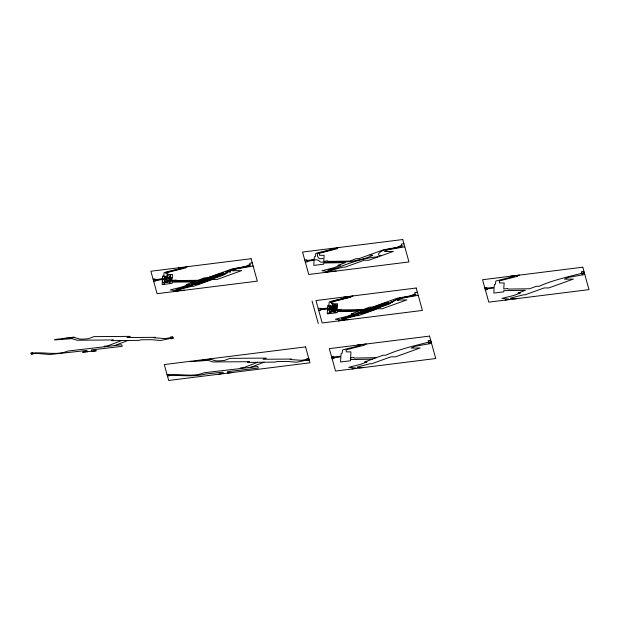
<?xml version="1.0" encoding="UTF-8"?>
<svg xmlns="http://www.w3.org/2000/svg" width="620" height="620" viewBox="0 0 620 620"><rect width="100%" height="100%" fill="white"/><g stroke="black" fill="none" stroke-linecap="round" stroke-linejoin="round"><path stroke-width="0.93" d="M332.119 358.74L334.095 358.492L333.893 357.748L331.909 357.996L340.837 356.911L340.597 361.979L350.54 360.739L350.92 351.897L346.262 351.85L346.099 349.812L364.328 345.201L363.397 344.658M170.089 281.86C162.208 284.169 162.998 280.356 170.159 281.124M170.082 279.736L169.764 279.713M335.219 309.047L335.102 308.101L333.963 308.086L329.856 308.675L329.786 309.698L335.412 309.008M344.1 320.029L341.876 318.765L350.238 315.774A11.881 1.922 -6.9 0 1 350.827 315.44L359.778 312.131L361.266 310.969A6.463 1.046 -6.9 0 0 360.762 310.728L357.36 310.527M214.629 277.667L214.776 277.45A17.562 2.837 -6.9 0 1 215.745 276.714L216.24 276.489A3.968 0.643 -6.9 0 1 216.473 276.404L217.38 276.109A61.411 9.928 -6.9 0 0 218.442 275.753L218.868 275.606A36.231 5.851 -6.9 0 0 219.348 275.443L222.844 274.211M199.749 281.945L196.618 283.247M165.881 272.815L165.834 272.877A9.083 1.465 -6.9 0 0 165.881 273.219C168.051 274.079 167.183 276.636 167.981 277.768A3.449 0.558 -6.9 0 0 168.586 277.838A3.72 0.605 -6.9 0 0 169.221 277.845L170.655 277.783A7.463 1.209 -6.9 0 0 172.259 277.628M330.987 302.118L330.94 302.18A9.083 1.465 -6.9 0 0 330.979 302.521C333.149 303.382 332.297 305.939 333.087 307.071A3.449 0.558 -6.9 0 0 333.684 307.14L334.777 307.14A5.882 0.953 -6.9 0 0 336.846 306.993M402.915 245.76L400.009 246.923A12.555 2.03 -6.9 0 1 397.428 247.589L388.043 249.325A13.47 2.178 -6.9 0 0 385.02 250.054C382.052 249.813 374.147 255.913 381.37 255.487M584.288 272.614C569.199 276.667 553.614 279.767 539.09 286.293L536.192 286.324L529.589 288.765L507.966 289.075L507.827 288.478L503.735 288.99L504.168 282.991L499.511 282.945L499.34 280.906L517.576 276.295L516.646 275.753M431.039 341.519C415.95 345.572 400.365 348.673 385.841 355.198L382.943 355.229L364.676 361.971L367.079 361.917L360.398 364.397L348.719 367.303L355.183 367.962L355.655 368.536M224.424 273.645L225.006 273.381A26.048 4.208 -6.9 0 0 227.044 271.932L227.222 271.707A8.649 1.395 -6.9 0 1 227.501 271.475L227.594 271.421A11.152 1.806 -6.9 0 1 228.493 270.987L230.694 270.103A19.778 3.193 -6.9 0 0 231.175 269.878L231.71 269.607A6.363 1.031 -6.9 0 1 232.097 269.444L248.24 266.073A7.487 1.209 -6.9 0 0 249.194 265.716L249.945 265.244A12.78 2.062 -6.9 0 0 250.131 264.872A16.763 2.705 -6.9 0 1 250.17 265.073L249.225 265.918L246.365 266.709A35.022 5.657 -6.9 0 1 245.559 266.863L237.553 268.344A26.559 4.293 -6.9 0 0 236.313 268.592L234.616 268.94A4.014 0.651 -6.9 0 0 234.05 269.08A4.449 0.721 -6.9 0 0 233.531 269.243L232.012 269.956A60.435 9.765 -6.9 0 0 231.508 270.258L231.415 270.32A34.224 5.534 -6.9 0 0 231.206 270.46L230.64 270.839A53.15 8.587 -6.9 0 1 229.284 271.622L226.192 273.141A6.192 1 -6.9 0 0 225.99 273.273L225.936 273.319A12.036 1.945 -6.9 0 0 225.812 273.428A10.354 1.674 -6.9 0 0 225.672 273.676L225.641 273.831A7.579 1.225 -6.9 0 1 225.533 274.009L225.471 274.063A10.083 1.628 -6.9 0 1 225.324 274.179A8.734 1.411 -6.9 0 1 224.773 274.482L221.193 275.853M164.494 276.683L165.021 276.613M164.44 277.427L164.967 277.357M164.974 277.411C169.206 273.033 174.204 278.829 164.486 277.473M164.385 278.163L164.935 278.147M170.097 276.032L170.647 276.008M164.331 278.907L164.858 278.837M164.866 278.892L164.393 278.954M170.562 276.752L170.291 276.807M169.965 277.504L170.516 277.489L170.004 277.558M164.222 280.387L169.81 279.767M169.895 278.24L170.446 278.225M164.664 281.124L164.688 281.054M164.649 281.852L164.254 281.829M164.06 282.604L164.61 282.588L164.099 282.658M164.556 283.325L164.114 283.402L164.525 283.278M170.167 281.178L169.57 281.929M163.944 284.084L164.494 284.069L164.013 284.138M170.105 281.914L169.609 281.976M170.004 282.658L170.027 282.596M169.438 283.402L169.989 283.379M182.458 287.339L183.008 287.324M188.992 285.316L189.542 285.301M192.363 284.293L191.898 284.278L192.347 284.231M194.657 283.286L195.207 283.27L194.703 283.34M197.989 282.271L197.54 282.325L198.02 282.201M185.675 287.478L185.148 287.486L185.659 287.424M205.995 279.225L206.22 279.171M188.945 286.479L189.495 286.456M209.328 278.202L208.87 278.256L209.351 278.14M195.238 284.417L195.765 284.347M220.666 274.141L220.689 274.071M222.999 273.126L223.549 273.102M195.773 284.402L195.285 284.464M226.37 272.095L225.92 272.157L226.354 272.041M228.664 271.087L228.896 271.033M206.754 280.271L207.281 280.201M209.63 279.233L210.18 279.209M207.289 280.255L206.817 280.317M218.271 276.125L218.589 276.156M215.923 277.148L215.419 277.21M221.673 275.017L221.162 275.079L221.697 275.063M226.904 273.009L227.455 272.994M224.564 274.032L224.169 274.102L224.549 273.978M229.787 271.971L230.338 271.955M121.559 340.55L107.95 345.813L104.237 346.27L104.392 346.812M257.626 362.281L244.017 367.544L240.304 368.001L240.459 368.544L257.812 366.49L258.253 368.071L227.486 371.651L227.703 373.093L232.361 372.512M114.607 345.603L127.914 340.481M250.674 367.335L263.981 362.212M196.501 283.294L195.912 283.518M361.692 312.565L363.212 311.976A19.84 3.208 -6.9 0 1 363.855 311.736M195.711 283.596L193.417 284.433M356.856 314.348L357.329 314.17A35.216 5.689 -6.9 0 1 357.98 313.929L361.065 312.805M360.36 313.464L364.63 311.883M359.98 313.612L356.035 314.983A31.791 5.138 -6.9 0 1 352.377 316.053L351.819 316.192M365.017 311.736L372.039 309.14L374.503 308.799M200.71 281.999L205.011 280.139A2.666 0.434 -6.9 0 0 204.956 280.023A3.604 0.581 -6.9 0 0 204.112 279.86M200.446 282.092L195.587 284.076L199.136 283.882L218.969 276.66M224.231 273.714L223.874 273.846M220.557 276.086L219.542 276.458M348.316 297.422L345.092 298.228A27.908 4.511 -6.9 0 0 343.837 298.522L339.776 299.499A49.53 8.006 -6.9 0 0 338.582 299.801L337.017 300.196A46.639 7.541 -6.9 0 1 335.42 300.591L331.452 301.7A6.75 1.093 -6.9 0 0 330.755 302.095L332.266 304.42L333.273 304.885A3.565 0.574 -6.9 0 0 333.994 304.939L335.358 304.939A3.278 0.527 -6.9 0 1 336.094 305.001L336.707 305.714L334.513 306.792A7.766 1.256 -6.9 0 0 333.963 307.101A8.2 1.325 -6.9 0 0 333.731 307.388L334.025 307.706A2.961 0.48 -6.9 0 0 334.506 307.784C337.172 307.241 336.559 310.116 334.226 309.582A2.534 0.411 -6.9 0 1 333.444 309.62L332.351 309.426L331.584 308.31L328.461 308.915L329.468 308.535M364.483 311.783C355.539 315.045 366.653 312.844 368.722 311.527A23.692 3.829 -6.9 0 1 369.853 311.085L372.07 310.318A50.584 8.176 -6.9 0 0 373.356 309.861L375.325 309.109A89.698 14.492 -6.9 0 1 376.945 308.504L389.685 303.823A19.646 3.177 -6.9 0 0 390.461 303.389L392.018 302.002A21.522 3.48 -6.9 0 1 392.716 301.568L398.838 298.476L412.912 295.694M330.135 305.249L329.91 305.288M329.561 306.722L330.088 306.66L329.577 306.776M335.281 304.591L335.466 304.552M335.722 305.327L335.288 305.389L335.738 305.265M330.01 307.458L329.584 307.52L330.034 307.404M335.149 306.063L335.366 306.017M329.453 308.202L329.972 308.14L329.46 308.256M335.079 306.807L335.606 306.745M329.39 308.946L329.918 308.884M329.918 308.938L329.406 309M335.544 307.528L335.257 307.59M334.947 308.279L335.234 308.217M329.282 310.426L329.592 310.465M329.228 311.163L334.366 310.419L335.211 311.217M329.739 311.163L329.514 311.844L335.211 311.163M334.815 309.752L335.009 309.706M329.646 311.914L329.453 311.945M334.754 310.488L335.281 310.426M329.119 312.643L329.398 312.689M334.622 311.961L335.149 311.899L334.637 312.015M335.063 312.697L334.839 312.643M351.029 315.634L351.555 315.619M356.942 313.604L357.252 313.642M362.615 311.565L363.134 311.504M368.28 309.535L368.644 309.566M385.284 303.436L385.81 303.428L385.315 303.498M365.955 310.55L365.521 310.612L365.971 310.488M382.959 304.451L382.555 304.428L382.974 304.389M394.297 300.382L393.886 300.359L394.312 300.328M364.188 311.62L365.025 311.17L364.103 311.07M350.254 316.789L350.781 316.727M350.765 316.781L350.285 316.843M380.51 306.458L381.037 306.396L380.525 306.512M389.143 303.343L389.422 303.389M397.784 300.235L398.311 300.173L397.815 300.289M354.57 315.774L354.097 315.828L354.586 315.712M357.476 314.751L358.004 314.689M368.993 310.604L369.334 310.635M377.634 307.497L378.154 307.435M358.004 314.743L357.515 314.805M392.53 302.304L392.057 302.366L392.553 302.25M170.57 276.032L170.159 276.086M223.479 273.126L223.045 273.172M189.472 285.324L189.03 285.371M193.231 284.502L193.053 284.565A28.388 4.588 -6.9 0 0 192.316 284.828L191.355 285.192A38.634 6.247 -6.9 0 1 190.813 285.386L189.108 285.952A55.932 9.037 -6.9 0 1 188.302 286.215L186.976 286.634A37.068 5.991 -6.9 0 1 181.854 288.06M210.11 279.233L209.676 279.279M372.372 307.52L373.317 307.202A73.951 11.95 -6.9 0 0 374.72 306.722L376.534 306.079A44.307 7.161 -6.9 0 1 377.921 305.606L379.797 304.994A19.065 3.085 -6.9 0 0 381.106 304.505C384.385 302.49 392.607 301.971 383.602 304.808A78.965 12.764 -6.9 0 0 382.315 305.242L370.062 309.892L370.899 310.07M178.025 289.098L177.878 289.145A23.056 3.728 -6.9 0 0 177.475 289.284L176.979 289.47A3.387 0.55 -6.9 0 0 176.592 289.742A2.813 0.457 -6.9 0 0 176.661 289.858L177.514 290.09M355.004 314.999L355.369 314.875A28.133 4.549 -6.9 0 0 356.702 314.402M354.648 315.115L353.741 315.41M385.136 304.474L384.082 304.815A34.72 5.611 -6.9 0 0 383.083 305.149L380.68 306.001A22.878 3.697 -6.9 0 0 380.013 306.249L375.216 307.14M375.263 308.528L375.03 308.473M366.56 311.651L366.428 311.581M363.723 312.681L363.514 312.62M230.284 271.971L229.826 272.025M164.595 275.931L164.742 275.9M350.982 316.239L351.997 315.944A35.162 5.681 -6.9 0 0 353.741 315.41M349.936 316.533L341.868 318.905L342.759 319.238A8.037 1.302 -6.9 0 1 343.046 319.354L343.17 319.432A15.981 2.581 -6.9 0 1 343.348 319.602L344.022 319.959M347.208 297.747L348.448 297.368A3.557 0.574 -6.9 0 0 348.835 296.996A5.828 0.946 -6.9 0 0 348.076 296.724M351.276 316.332L345.72 317.812A19.615 3.17 -6.9 0 1 344.635 318.091L342.031 318.92L343.79 319.835M333.591 301.119L347.022 297.794M328.112 310.225L328.654 309.969L328.461 308.962L332.374 308.45L325.5 308.776A5.518 0.891 -6.9 0 0 322.842 309.024L319.904 309.458M181.823 288.06L181.28 288.192A18.577 2.999 -6.9 0 0 177.987 289.098M332.8 268.933L331.739 269.181A24.816 4.014 -6.9 0 0 330.181 269.568L328.112 270.227A3.224 0.519 -6.9 0 0 327.841 270.452L330.84 271.467M172.848 337.303L165.331 338.582L154.085 337.768L155.357 337.334L126.999 337.528L130.278 336.373L93.93 336.629L88.273 338.753L82.584 339.148L79.887 339.125L74.268 337.489L66.588 338.45L66.472 338.047M308.915 359.034L301.397 360.313L290.152 359.507L291.423 359.065L263.066 359.267L266.344 358.104L229.997 358.36L224.339 360.483L218.651 360.879L215.954 360.863L210.335 359.22L202.655 360.181L202.538 359.778M335.133 308.962L335.412 308.954M584.807 274.49L568.23 277.38L564.479 279.194L573.399 279.07L548.816 287.928L544.104 287.944L524.954 294.849L523.179 294.849L510.144 298.228L512.469 298.832L516.204 298.716M431.559 343.395L414.982 346.286L411.238 348.099L420.151 347.975L395.568 356.833L390.863 356.849L371.706 363.754L369.931 363.754L356.895 367.133L359.22 367.745L362.956 367.621M406.146 297.011L399.52 298.267A5.278 0.853 -6.9 0 0 398.637 298.507L393.832 301.041A46.748 7.556 -6.9 0 1 391.39 302.204L390.569 302.537A54.529 8.812 -6.9 0 1 388.817 303.211L387.167 303.8A45.942 7.425 -6.9 0 1 385.4 304.397M170.423 275.233L170.686 275.226M232.926 270.878L233.19 270.87M212.714 278.147L212.862 278.225M201.345 282.371L201.058 282.394M360.026 312.534L360.305 312.526M360.693 313.751L360.375 313.767M32.891 353.121C44.516 351.788 56.745 355.702 68.084 351.021L121.745 344.759L122.186 346.34L91.419 349.92L91.636 351.362L96.294 350.781L82.545 352.175L87.203 351.587M330.22 308.349L336.133 307.931L336.567 308.396L335.707 309.946L337.528 310.721A9.122 1.472 -6.9 0 0 339.024 310.837L344.441 310.728A44.222 7.146 -6.9 0 1 346.526 310.674L347.2 310.667M168.958 374.852C180.583 373.519 192.812 377.433 204.151 372.752L240.452 368.544M173.011 337.885L160.51 340.488L151.156 339.675L140.825 339.799L139.446 340.357L111.445 340.659L113.344 339.962L76.888 340.233L72.067 338.636L54.777 339.93L54.661 339.528L74.16 337.086L74.268 337.489M309.078 359.615L296.577 362.219L287.223 361.413L276.892 361.538L275.512 362.088L247.512 362.398L249.411 361.692L212.954 361.964L208.134 360.367L190.844 361.662L190.727 361.259M214.822 276.109L215.024 276.101M329.832 305.931L329.856 306.032M33.023 353.594L35.069 353.292L50.042 354.508L86.893 350.447L87.296 351.904M167.307 375.464C180.188 374.984 193.122 377.224 205.964 373.976L222.96 372.178L223.363 373.635M320.168 309.426L329.003 308.078A8.354 1.349 -6.9 0 0 330.08 307.869L330.778 307.714A33.395 5.394 -6.9 0 0 332.808 307.241C333.777 306.853 337.613 306.598 336.389 305.032A2.588 0.419 -6.9 0 0 335.296 304.955C332.793 305.125 329.731 309.093 328.189 305.947M154.543 280.038L157.488 279.829A28.729 4.642 -6.9 0 0 162.579 279.326A26.094 4.216 -6.9 0 0 165.005 279.031L169.074 278.574A2.961 0.48 -6.9 0 1 169.857 278.558A2.542 0.411 -6.9 0 1 170.26 278.582M306.598 260.849C310.822 261.082 317.487 257.618 320.3 261.958A7.339 1.186 -6.9 0 0 321.121 262.136L327.949 262.183A84.87 13.717 -6.9 0 1 329.933 262.144L350.409 261.663L363.088 258.974A81.181 13.121 -6.9 0 0 367.707 257.533L372.829 255.316L369.838 254.998M169.996 279.659C170.221 277.21 163.936 279.225 164.246 280.434M207.871 278.798L207.886 278.798A7.425 1.201 -6.9 0 0 210.366 278.403L211.722 278.117A4.588 0.744 -6.9 0 0 212.683 277.845L214.683 276.884A23.273 3.759 -6.9 0 1 216.085 276.295L216.326 276.202A13.648 2.209 -6.9 0 1 217.008 275.97L218.07 275.644A53.777 8.688 -6.9 0 0 219.201 275.272L224.161 273.374L222.975 273.288A3.115 0.504 -6.9 0 0 221.813 273.404A2.635 0.426 -6.9 0 0 221.131 273.513L219.689 273.846A8.51 1.372 -6.9 0 0 218.922 274.11L199.129 280.666A4.325 0.698 -6.9 0 1 197.052 280.938L171.383 281.255A18.817 3.038 -6.9 0 1 170.671 280.752L170.647 280.705A18.236 2.945 -6.9 0 1 170.934 279.938A24.141 3.898 -6.9 0 0 171.283 278.853M403.914 243.73L401.38 244.047L401.714 245.264L396.815 247.419L383.625 249.759L359.065 258.633L356.159 258.664L349.564 261.097L327.941 261.408L327.802 260.819L323.702 261.33L324.144 255.324L319.478 255.277L319.315 253.247L337.551 248.628L336.613 248.085L339.566 247.434M252.263 262.919L249.721 263.237L250.054 264.453L245.156 266.608L231.973 268.948L207.406 277.822L204.507 277.845L197.904 280.287L176.282 280.596L176.142 280.007L172.042 280.519L172.484 274.513L167.826 274.466L167.656 272.428L185.892 267.817L184.962 267.274L187.907 266.615M404.775 246.822L388.197 249.713L384.454 251.534L393.375 251.402L368.784 260.26L364.079 260.276L344.929 267.181L343.147 267.181L330.119 270.56L332.444 271.173L336.179 271.056M253.115 266.011L236.546 268.902L232.794 270.715L241.715 270.591L217.132 279.45L212.42 279.465L193.269 286.37L191.487 286.37L178.459 289.749L180.784 290.362L184.52 290.245M304.738 259.997L306.714 259.749L306.923 260.493L314.123 259.586L314.418 256.773L315.371 256.657L315.828 253.347L334.025 248.752L330.452 248.574M153.078 279.186L155.054 278.938L155.263 279.674L162.463 278.775L162.766 275.962L163.711 275.846L164.168 272.537L182.365 267.941L178.792 267.755M305.335 262.167L307.319 261.919L307.109 261.183L314.053 260.338L313.821 265.414L323.756 264.167L323.733 263.004L345.418 262.624L337.892 265.406L340.295 265.344L333.622 267.825L321.943 270.738L328.786 271.63L325.237 272.42M153.675 281.356L155.659 281.108L155.457 280.372L162.393 279.527L162.161 284.596L172.104 283.356L172.081 282.185L193.758 281.813L186.24 284.588L188.635 284.534L181.962 287.013L170.283 289.92L177.126 290.819L173.577 291.609M417.368 292.221L414.827 292.539L415.16 293.756L410.262 295.911L397.071 298.251L372.512 307.125L369.613 307.148L363.01 309.589L341.387 309.899L341.248 309.31L337.148 309.822L337.59 303.815L332.925 303.769L332.762 301.738L350.998 297.12L350.067 296.577L353.012 295.918M583.947 271.389L581.405 271.707L581.746 272.932M584.466 273.265L581.924 273.583L582.265 274.807M418.221 295.314L401.651 298.204L397.9 300.018L406.821 299.894L382.238 308.752L377.526 308.768L358.376 315.673L356.593 315.673L343.565 319.052L345.89 319.664L349.626 319.548M318.184 308.489L320.16 308.241L320.37 308.977L327.569 308.078L327.864 305.265L328.817 305.149L329.274 301.839L347.471 297.244L343.899 297.058M484.762 287.665L486.739 287.417L486.948 288.153M484.972 288.401L494.148 287.254L494.45 284.433L495.396 284.324L495.853 281.015L514.05 276.412L513.678 276.125M318.781 310.659L320.765 310.411L320.563 309.675L327.5 308.83L327.267 313.898L337.21 312.658L337.187 311.488L358.864 311.116L351.346 313.89L353.741 313.836L347.068 316.316L335.389 319.222L342.232 320.122L338.683 320.912M485.367 289.827L487.343 289.587L487.142 288.842L485.158 289.091L494.078 288.005L493.846 293.074L503.789 291.834L503.765 290.664L525.442 290.292L517.925 293.066L520.32 293.012L513.647 295.492L501.968 298.398L508.423 299.057L508.904 299.631M31.155 353.431L32.922 353.206L32.759 352.64L31 352.858L31.403 354.307L33.162 354.082L33.007 353.516L31.24 353.733M508.811 299.297L505.261 300.088M430.699 340.303L428.157 340.62L428.498 341.837M167.067 374.589L168.826 374.372L168.989 374.937L167.222 375.162M431.218 342.17L428.676 342.488L429.017 343.713M167.47 376.038L169.229 375.821L169.074 375.247M308.76 358.453L306.629 358.724L306.784 359.298M331.514 356.57L333.498 356.322L333.7 357.058M331.723 357.306L340.907 356.159L341.202 353.338L342.155 353.229L342.612 349.92L360.809 345.325L360.429 345.03M309.24 360.189L307.109 360.46L306.947 359.879M223.27 373.317L218.697 374.216M350.486 357.903L353.896 357.476L354.036 358.065L376.34 357.67M355.562 368.203L352.021 368.993M192.712 285.386L192.588 285.495M391.29 301.343L390.988 301.46M154.783 280.007L162.409 279.116A7.425 1.201 -6.9 0 0 163.254 278.992L165.796 278.55A2.689 0.434 -6.9 0 0 166.641 278.31L166.679 277.558A24.924 4.03 -6.9 0 1 166.602 276.9L166.811 276.156L164.75 276.435A6.836 1.108 -6.9 0 0 163.951 276.636L162.766 276.869M336.435 312.286C324.392 311.232 339.008 309.543 341.806 310.791A30.543 4.937 -6.9 0 1 343.503 310.744L345.061 310.721A59.001 9.533 -6.9 0 0 346.634 310.69L353.075 310.597A36.224 5.851 -6.9 0 0 354.656 310.581L362.375 310.186A6.82 1.101 -6.9 0 0 364.614 309.853L370.535 308.156A58.195 9.401 -6.9 0 1 371.899 307.683M328.073 313.139C329.096 313.201 332.599 312.596 331.281 311.015C333.374 309.62 336.59 310.108 339.031 310.76A5.309 0.86 -6.9 0 0 340.225 310.86L341.356 310.853M217.713 275.086L217.372 275.203M388.43 302.358L388.647 302.358M377.092 306.427L377.309 306.427M374.131 307.559L373.984 307.559M322.927 258.377C318.719 260.098 316.998 256.781 317.401 253.495A3.394 0.55 -6.9 0 1 317.68 253.332L334.203 249.077L335.226 248.233M369.52 309.14L370.404 309.287L366.808 310.93A76.834 12.415 -6.9 0 1 365.265 311.504M342.713 310.822L344.875 310.744A34.883 5.634 -6.9 0 1 346.898 310.697L348.525 310.651M350.517 359.569L372.194 359.197M356.539 310.543L347.533 310.69M377.743 256.796C363.894 257.966 350.587 262.632 337.683 267.608A28.675 4.635 -6.9 0 1 332.816 268.933M351.06 315.688L351.555 315.572M376.805 307.931L375.991 307.838L377.743 307.024A61.07 9.866 -6.9 0 1 378.952 306.559L388.438 303.048A2.418 0.388 -6.9 0 0 387.841 302.847L380.378 304.714A36.712 5.937 -6.9 0 1 379.246 305.133L377.038 305.9A64.736 10.463 -6.9 0 0 375.736 306.365L374.108 306.97A51.383 8.3 -6.9 0 1 372.86 307.412L371.101 308.008A54.304 8.773 -6.9 0 0 369.799 308.473L365.947 309.675A5.89 0.953 -6.9 0 1 363.956 310.039L351.238 310.628A54.514 8.812 -6.9 0 1 349.362 310.667M329.863 309.62L329.375 309.675L329.887 309.729M170.26 278.582L171.244 278.861M348.184 296.74L348.773 296.903A3.728 0.605 -6.9 0 1 348.487 297.344M162.378 281.209C164.641 285.859 167.369 278.396 172.05 280.697A17.647 2.852 -6.9 0 1 174.646 280.891L176.119 281.263A8.269 1.333 -6.9 0 0 176.987 281.488L196.137 281.705L183.768 287.238L175.623 289.858L177.762 290.524A8.378 1.356 -6.9 0 1 177.87 290.927A7.355 1.186 -6.9 0 0 178.521 290.354A6.138 0.992 -6.9 0 0 178.397 290.199L177.7 289.711L180.304 288.765A78.329 12.656 -6.9 0 1 186.302 287.037L187.961 286.564A32.721 5.286 -6.9 0 0 190.666 285.774L203.283 281.24A13.059 2.108 -6.9 0 1 209.529 279.527M519.599 275.094L516.003 275.544M514.073 275.784L510.485 276.233M366.35 343.999L362.762 344.449M360.825 344.689L357.236 345.138M312.062 301.041L318.277 323.462M210.226 358.817L210.335 359.22M198.415 360.298L198.524 360.701M170.717 337.567L170.562 336.986L172.693 336.722L173.174 338.458L171.042 338.721L170.88 338.148M62.349 338.567L62.465 338.969M182.97 267.422A5.828 0.946 -6.9 0 1 183.76 267.685A3.557 0.574 -6.9 0 1 183.35 268.065L168.485 271.808A7.843 1.271 -6.9 0 0 165.641 272.831M177.576 290.083A8.835 1.426 -6.9 0 1 177.832 290.927M198.935 281.666A3.829 0.62 -6.9 0 1 199.81 281.937M406.402 296.957A58.404 9.44 -6.9 0 1 407.96 296.67L413.447 295.546L415.911 294.345L414.152 295.298A6.2 1 -6.9 0 1 413.137 295.632M330.747 302.134A7.843 1.271 -6.9 0 1 333.599 301.119M329.949 306.179L330.514 306.885L335.428 306.11L334.839 305.459L329.949 306.179M164.292 279.643L164.827 279.628L164.308 279.635M218.217 274.761L192.936 283.813L198.392 283.162L196.633 283.79L197.687 283.782L222.96 274.738L217.419 275.412L219.248 274.753L218.217 274.761M347.588 316.634L348.099 316.58L347.626 316.619M383.323 304.063L358.042 313.115L363.498 312.464L361.731 313.092L362.793 313.085L388.066 304.04L382.524 304.714L384.353 304.063L383.323 304.063M371.892 309.558L372.403 309.504L371.93 309.55M402.752 239.529L302.537 252.061L308.752 274.482L408.975 261.95L402.752 239.529M251.092 258.718L150.877 271.25L157.093 293.671L257.315 281.139L251.092 258.718M416.198 288.021L315.983 300.553L322.199 322.974L422.421 310.442L416.198 288.021M582.784 267.197L482.561 279.728L488.777 302.149L589 289.618L582.784 267.197M305.551 346.898L164.285 364.56L168.694 380.471L309.961 362.808L305.551 346.898M429.536 336.102L329.313 348.634L335.536 371.054L435.752 358.523L429.536 336.102"/></g></svg>
